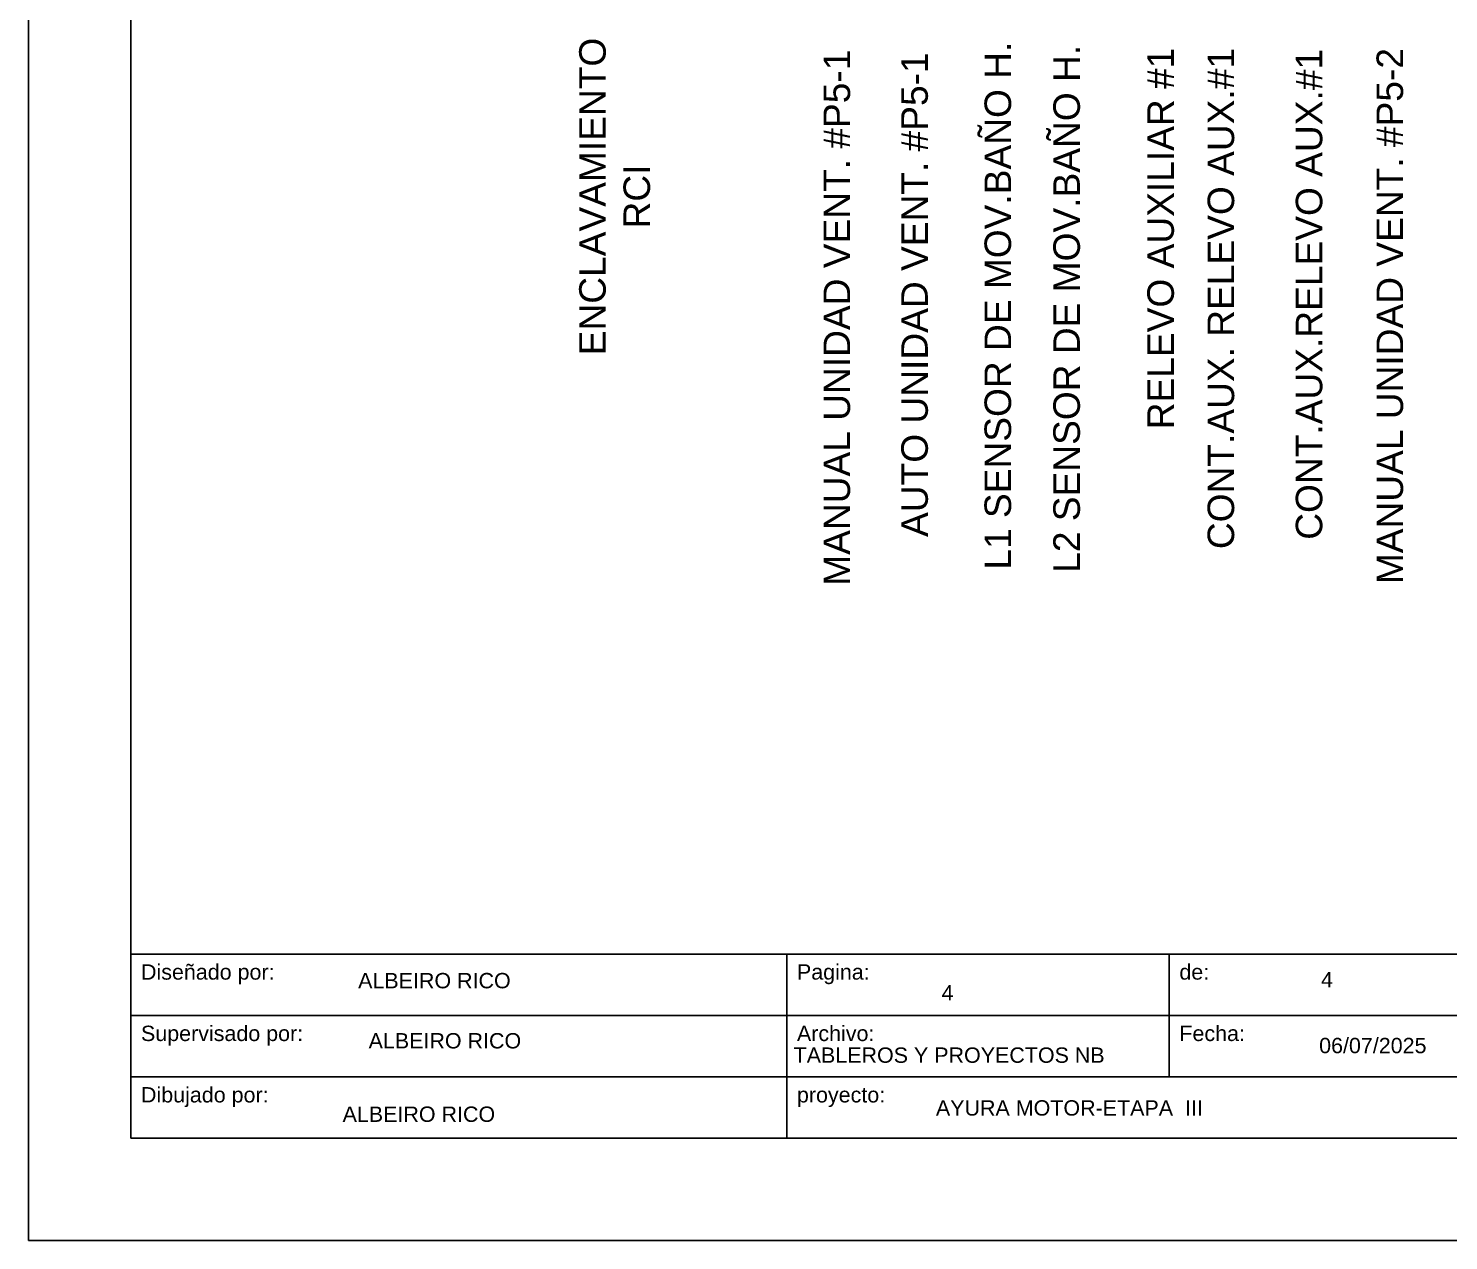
# Model space of a CAD drawing. Header units: millimetres. Extents: x 691 to 18605, y 670 to 10026.
# Drawn here: x 3881 to 4403, y 3503 to 3948 of the extents above; entities that cross this region are included whole.
import ezdxf
from ezdxf.enums import TextEntityAlignment as Align

# ---------------------------------------------------------------- set-up
doc = ezdxf.new("R2010")
doc.units = ezdxf.units.MM
doc.styles.get("Standard").update_dxf_attribs({"font": 'arial.ttf'})

# ---------------------------------------------------------------- blocks, each defined once
blk = doc.blocks.new('*T3')
at = {"color": 0, "linetype": 'ByBlock', "lineweight": -2}
for p, q in [((0, 0), (139.92, 0)), ((0, 0), (0, -18)), ((64.08, 0), (64.08, -18)), ((101.44, 0), (101.44, -12)), ((139.92, 0), (139.92, -18)), ((0, -6), (139.92, -6)), ((0, -12), (139.92, -12)), ((0, -18), (139.92, -18))]:
    blk.add_line(p, q, dxfattribs=at)
at = {"color": 0, "char_height": 1.5, "attachment_point": 1}
for s, insert, width in [('{\\fArial|b0|i0|c162|p34;Diseñado por:}', (1, -1), 62.0824), ('{\\fArial|b0|i0|c162|p34;Pagina:}', (65.08, -1), 35.3574), ('{\\fArial|b0|i0|c162|p34;de}:', (102.44, -1), 36.4813), ('{\\fArial|b0|i0|c162|p34;Supervisado por:}', (1, -7), 62.0824), ('{\\fArial|b0|i0|c162|p34;Archivo:}', (65.08, -7), 35.3574), ('Fecha:', (102.44, -7), 36.4813), ('Dibujado por:', (1, -13), 62.0824), ('{\\fArial|b0|i0|c162|p34;proyecto:}', (65.08, -13), 73.8387)]:
    blk.add_mtext(s, dxfattribs=dict(at, insert=insert, width=width))
blk = doc.blocks.new('CAJETIN')
for p, q in [((-259.4, 185.97), (-259.4, 0.07)), ((-259.4, 0.07), (0, 0.07))]:
    blk.add_line(p, q)
blk.add_lwpolyline([(-269.4, -9.93), (10, -9.93), (10, 205.97), (-269.4, 205.97)], close=True)
blk.add_blockref('*T3', (-259.4, 18.07))
for tag, p in [('DISEÑADO_POR', (-230.86, 14.78)), ('SUPERVISADO_POR', (-229.59, 8.32)), ('DIBUJADO_POR', (-231.25, 2.42))]:
    blk.add_attdef(tag, text='', height=1.5).set_placement(p, align=Align.MIDDLE)
for tag, p in [('DE', (-143.12, 14.83)), ('F', (-73.9, 14.47)), ('PAGINA', (-180.19, 13.54)), ('A', (-97.02, 13.49)), ('ARCHIVO', (-179.45, 8.2)), ('FECHA', (-143.31, 8.38)), ('V', (-96.96, 8.58)), ('H', (-74.46, 8.76)), ('PROYECTO', (-180.75, 3.04)), ('HZ', (-98.06, 2.87)), ('OR', (-74.83, 2.5))]:
    blk.add_attdef(tag, p, '', height=1.5)

msp = doc.modelspace()

# ---------------------------------------------------------------- block references
at = {"color": 0}
ref = msp.add_blockref('CAJETIN', (4894.3, 3540.02), dxfattribs=dict(at, xscale=3.761929394681115, yscale=3.761929394681115, zscale=3.761929394681115))
ref.add_attrib('PROYECTO', 'AYURA MOTOR-ETAPA  III', dxfattribs={"height": 5.6429}).set_placement((4214.35, 3551.45), align=Align.MIDDLE_LEFT)
ref.add_attrib('ARCHIVO', 'TABLEROS Y PROYECTOS NB', dxfattribs={"height": 5.6429}).set_placement((4219.21, 3570.85), align=Align.MIDDLE)
ref.add_attrib('DE', '4', (4355.89, 3595.8), dxfattribs={"height": 5.64})
ref.add_attrib('PAGINA', '4', (4216.43, 3590.95), dxfattribs={"height": 5.64})
ref.add_attrib('FECHA', '06/07/2025', (4355.19, 3571.55), dxfattribs={"height": 5.643})
ref.add_attrib('DIBUJADO_POR', 'ALBEIRO RICO', dxfattribs={"height": 5.6429}).set_placement((4024.34, 3549.14), align=Align.MIDDLE)
ref.add_attrib('SUPERVISADO_POR', 'ALBEIRO RICO', dxfattribs={"height": 5.6429}).set_placement((4033.9, 3576.13), align=Align.MIDDLE)
ref.add_attrib('DISEÑADO_POR', 'ALBEIRO RICO', dxfattribs={"height": 5.6429}).set_placement((4030.05, 3598.23), align=Align.MIDDLE)

# ---------------------------------------------------------------- texts
at = {"color": 0, "lineweight": 0, "char_height": 9.7644, "attachment_point": 2, "rotation": 90}
for s, insert, width in [(' ENCLAVAMIENTO RCI', (4083.25, 3886.42), 71.1545), ('L1 SENSOR DE MOV.BAÑO H.', (4232.21, 3846.3), 310.206), ('L2 SENSOR DE MOV.BAÑO H.', (4257.5, 3845.14), 310.206), ('MANUAL UNIDAD VENT. #P5-1', (4173.04, 3841.88), 211.4218), ('AUTO UNIDAD VENT. #P5-1', (4201.62, 3850.35), 176.3824), ('RELEVO AUXILIAR #1', (4292.04, 3870.99), 310.206), ('CONT.AUX. RELEVO AUX.#1', (4314.19, 3848.91), 216.0889), ('CONT.AUX.RELEVO AUX.#1', (4346.59, 3850.46), 216.0889), ('MANUAL UNIDAD VENT. #P5-2', (4376.27, 3842.46), 227.824)]:
    msp.add_mtext(s, dxfattribs=dict(at, insert=insert, width=width))

doc.saveas('drawing.dxf')
